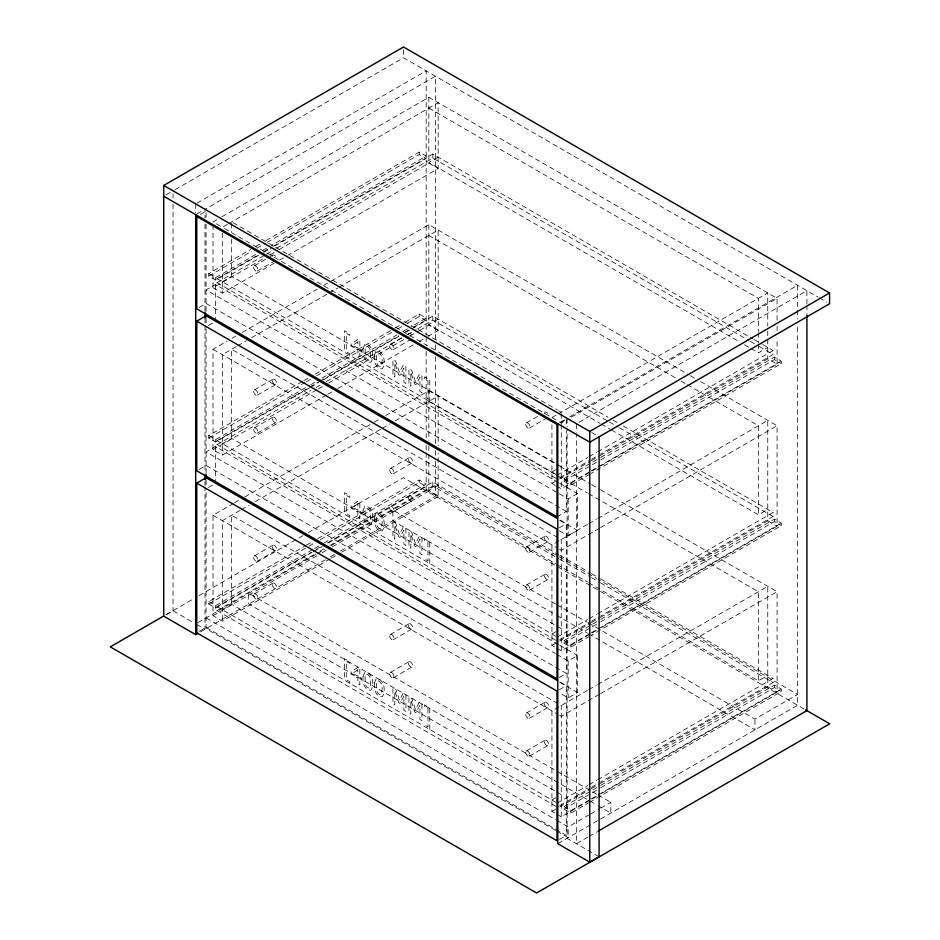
<?xml version="1.0" encoding="UTF-8"?>
<svg xmlns="http://www.w3.org/2000/svg" width="940" height="940" viewBox="0 0 940 940"><rect width="100%" height="100%" fill="white"/><g stroke="black" fill="none" stroke-linecap="round" stroke-linejoin="round"><path stroke-width="0.7" stroke-dasharray="4.7 3.53" d="M403.107 693.285L399.453 700.347L395.681 688.996M419.158 702.556L415.504 709.606L411.72 698.267M357.964 667.224L351.196 671.795L351.196 674.121L357.882 677.987L357.882 683.639L359.832 684.766L359.832 679.103L361.642 680.149L361.642 678.375L359.832 677.341L359.832 668.305M166.051 194.874L173.876 190.362M175.145 189.621L403.519 57.763L818.117 297.134M196.965 203.181L426.173 70.841L426.173 335.157M196.859 214.003L202.688 210.642M200.255 214.508L204.92 211.805M216.823 219.702L213.016 221.911L221.17 226.622M221.899 216.776L428.84 97.302L777.075 298.356L777.075 320.305M227.421 224.355L222.334 227.292L561.262 422.965L565.069 420.768M228.69 223.626L438.157 102.683L438.157 168.53L288.357 255.022M258.794 255.163L215.683 280.05L208.751 276.055L208.751 273.599L250.592 249.441M255.668 246.503L260.744 243.578M265.808 240.652L419.24 152.069L426.173 156.064L271.472 245.387M208.751 276.055L251.861 251.168M256.937 248.231L265.808 243.108M267.078 242.379L419.24 154.524L426.173 158.531L270.203 248.571M208.751 273.599L215.683 277.594L257.525 253.436M262.589 250.51L270.203 246.116M555.986 478.378L217.011 282.67L217.011 278.675L257.63 255.222M263.987 251.556L267.794 249.347M272.87 246.421L432.835 154.066L752.764 338.776M263.858 252.237L268.934 249.312M217.011 282.67L265.256 254.822M266.525 254.082L275.408 248.959M276.677 248.219L432.835 158.073L748.957 340.586M558.454 482.572L215.413 284.514L206.083 289.896L558.019 493.089M222.334 281.742L231.663 276.36L561.262 466.651L558.924 468.003M438.157 157.145L428.84 162.526L739.416 341.843M213.016 224.836L213.016 287.746L263.799 258.43M270.144 254.763L277.758 250.369M279.027 249.629L428.84 163.149L438.157 168.53M254.27 265.832L269.192 257.219M270.438 256.502L272.917 255.057M257.29 271.049L274.692 261.003M213.016 287.746L222.334 293.127L274.386 263.083M279.462 260.145L287.088 255.751M199.092 307.474L206.083 303.432L566.315 511.419L566.315 430.837M208.422 325.475L214.25 322.115M326.438 395.012L222.334 455.113L213.016 449.731L213.016 349.281L226.975 341.22M232.051 338.282L235.87 336.085M242.214 332.419L317.121 289.179M323.466 285.513L329.811 281.847M331.08 281.119L428.84 224.672L689.161 374.978M236.304 346.602L222.334 354.662L222.334 455.113M237.573 345.873L246.456 340.738M251.532 337.801L327.707 293.832M328.977 293.092L337.871 287.969M339.14 287.229L438.157 230.065L438.157 330.516L428.005 336.379M254.27 389.971L272.917 379.208M257.29 395.2L275.937 384.425M309.507 387.868L215.683 442.047L208.751 438.04L208.751 435.584L302.586 381.405M303.855 380.677L308.919 377.751M315.264 374.085L393.884 328.695M395.153 327.966L404.024 322.843M405.293 322.103L419.24 314.054L426.173 318.049L410.956 326.838M208.751 438.04L305.124 382.404M306.393 381.675L311.457 378.738M316.533 375.812L392.615 331.89M397.69 328.965L402.755 326.027M407.831 323.102L419.24 316.51L426.173 320.517L410.956 329.305M208.751 435.584L215.683 439.579L309.507 385.4M310.776 384.672L315.852 381.746M322.197 378.08L397.009 334.887M403.342 331.232L409.687 327.566M555.986 640.363L217.011 444.655L217.011 440.66L308.414 387.879M309.683 387.151L318.578 382.016M319.847 381.288L398.548 335.839M404.905 332.184L408.712 329.975M413.788 327.049L432.835 316.052L608.039 417.207M310.776 387.139L318.39 382.745M323.454 379.819L399.547 335.886M405.88 332.231L409.687 330.034M390.288 344.357L401.486 337.895M406.456 335.028L408.947 333.594M217.011 444.655L310.952 390.417M316.028 387.491L321.116 384.554M326.192 381.616L402.367 337.648M407.443 334.711L416.326 329.588M417.595 328.847L432.835 320.058L608.039 421.202M558.454 644.558L215.413 446.5L206.083 451.882L555.481 653.606M222.334 443.739L231.663 438.346L561.262 628.637L558.924 629.988M438.157 319.13L428.84 324.512L599.967 423.317M213.016 449.731L317.121 389.63M318.39 388.902L327.273 383.767M328.542 383.038L408.524 336.861M409.793 336.12L418.676 330.998M419.945 330.257L428.84 325.134L438.157 330.516M254.27 427.97L272.917 417.207M393.308 349.586L410.71 339.528M257.29 433.187L275.937 422.424M327.707 394.283L332.784 391.346M337.871 388.42L414.035 344.44M419.123 341.514L426.737 337.107M199.092 469.46L206.083 465.429L566.315 673.404L566.315 523.721L558.712 519.327M208.422 487.461L215.413 483.419M330.245 558.807L222.334 621.105L213.016 615.724L213.016 515.261L233.332 503.535M234.601 502.806L243.484 497.671M244.753 496.943L372.98 422.918M374.249 422.178L379.325 419.252M385.67 415.586L428.84 390.664L558.583 465.57M240.111 510.385L222.334 520.654L222.334 621.105M241.38 509.656L248.994 505.262M255.351 501.596L381.029 429.028M382.298 428.299L389.912 423.905M395 420.967L438.157 396.046L438.157 445.689M390.288 468.508L408.947 457.733M393.308 473.725L411.955 462.962M254.27 555.963L272.917 545.188M257.29 561.18L275.937 550.417M166.121 614.643L194.04 598.522M199.116 595.596L303.15 535.53M308.226 532.592L403.389 477.661L806.92 710.628M166.051 614.831L173.042 610.8L193.957 622.868M312.045 552.391L215.683 608.027L208.751 604.032L208.751 601.565L305.124 545.928M306.393 545.2L312.726 541.534M317.802 538.608L419.24 480.035L426.173 484.041L324.723 542.603M208.751 604.032L307.65 546.927M308.919 546.199L315.264 542.533M320.34 539.607L419.24 482.502L426.173 486.497L327.261 543.602M526.306 422.894L538.749 415.715M208.751 601.565L215.683 605.572L313.314 549.195M314.583 548.466L319.659 545.541M555.986 806.356L217.011 610.648L217.011 606.641L310.952 552.403M316.028 549.477L321.116 546.539M327.461 542.874L432.835 482.044L558.583 554.647M313.314 551.663L322.197 546.528M529.326 428.111L546.739 418.065M217.011 610.648L314.759 554.201M319.847 551.275L324.923 548.337M329.999 545.412L432.835 486.039L558.524 558.607M551.933 417.583L557.009 414.646M558.278 413.917L767.757 292.975L767.757 325.933M315.993 554.412L195.696 623.878L205.014 629.26L205.014 486.826M317.262 553.684L324.864 549.301M331.197 545.647L435.49 485.428L596.853 578.582M222.334 609.719L231.663 604.338L561.262 794.629L558.924 795.968M438.157 485.122L428.84 490.504L555.599 563.695M213.016 615.724L317.121 555.622M322.197 552.685L327.273 549.747M332.349 546.822L428.84 491.115L438.157 496.496L438.157 452.822M393.308 511.724L411.955 500.95M254.27 593.951L272.917 583.188M560.123 422.389L564.787 419.698M569.652 416.89L797.59 285.29L797.59 308.778M560.487 422.483L565.152 419.792M199.092 631.445L206.083 627.415L566.315 835.39L566.315 685.707L558.712 681.312M571.414 417.102L777.075 298.356M200.361 631.95L325.322 559.805M330.387 556.88L335.451 553.954M340.515 551.028L435.49 496.191L435.49 458.015M331.514 558.066L336.602 555.14M341.678 552.203L438.157 496.496M551.933 472.033L557.761 468.672M750.825 348.423L758.427 352.817L767.757 347.436M557.255 475.111L587.735 457.522M589.004 456.793L596.618 452.387M597.887 451.658L773.08 350.514L773.08 354.509L600.425 454.196M559.805 477.649L590.273 460.06M591.542 459.319L599.156 454.925M551.933 424.739L551.933 483.419L558.278 479.753M559.547 479.024L590.014 461.434M591.284 460.694L598.909 456.299M600.178 455.571L767.757 358.822L777.075 364.203L777.075 337.86M589.874 474.136L570.85 485.111L563.918 481.115L563.918 478.648L599.426 458.156M600.695 457.416L774.419 357.13L781.34 361.125L781.34 363.58L591.143 473.396M563.918 481.115L599.426 460.612M600.695 459.883L774.419 359.585L781.34 363.58M563.918 478.648L570.85 482.655L589.874 471.669M591.143 470.94L781.34 361.125M556.597 486.109L561.262 488.8L599.344 466.816M600.613 466.087L777.075 364.203M559.288 493.817L568.183 498.952L577.513 493.571L577.513 530.489L568.183 535.882L559.288 530.748M556.997 516.8L566.315 511.419M559.323 527.763L566.315 523.721M526.306 547.033L544.965 536.27M529.326 552.262L547.973 541.487M390.288 634.488L408.947 623.725M587.476 524.426L551.933 544.953L551.933 645.404L555.434 647.425M588.745 523.697L596.371 519.303M597.64 518.563L767.757 420.345L767.757 520.807L600.178 617.557M393.308 639.717L411.955 628.942M599.344 528.351L561.262 550.335L558.924 548.995M600.613 527.61L777.075 425.738L777.075 526.188L600.613 628.073M526.306 585.033L544.965 574.258M529.326 590.25L547.973 579.486M390.288 672.488L408.947 661.713M393.308 677.705L411.955 666.942M551.933 634.018L557.761 630.658M611.376 429.909L758.427 514.803L767.757 509.421M557.255 637.097L587.735 619.507M589.004 618.779L596.618 614.372M597.887 613.644L773.08 512.5L773.08 516.495L600.425 616.182M559.805 639.635L590.273 622.045M591.542 621.305L599.156 616.91M551.933 645.404L558.278 641.738M559.547 641.01L590.014 623.42M591.284 622.68L598.909 618.285M589.874 636.121L570.85 647.096L563.918 643.101L563.918 640.634L599.426 620.141M600.695 619.401L774.419 519.115L781.34 523.11L781.34 525.577L591.143 635.381M563.918 643.101L599.426 622.597M600.695 621.869L774.419 521.571L781.34 525.577M563.918 640.634L570.85 644.64L589.874 633.654M591.143 632.925L781.34 523.11M556.597 648.095L561.262 650.786L599.344 628.801M556.75 654.346L568.183 660.938L577.513 655.556L577.513 692.475L568.183 697.868L559.288 692.733M559.323 677.446L566.315 673.404M559.323 689.749L566.315 685.707M526.306 713.025L544.965 702.25M529.326 718.242L547.973 707.479M587.476 690.418L551.933 710.934L551.933 811.396L555.434 813.417M588.745 689.678L596.371 685.284M597.64 684.555L767.757 586.337L767.757 686.788L600.178 783.537M599.344 694.331L561.262 716.327L558.924 714.976M600.613 693.602L777.075 591.718L777.075 692.169L600.613 794.053M526.306 751.013L544.965 740.25M529.326 756.242L547.973 745.467M551.933 800.011L557.761 796.638M588.558 582.718L758.427 680.795L767.757 675.402M557.255 803.089L587.735 785.499M589.004 784.759L596.618 780.365M597.887 779.636L773.08 678.48L773.08 682.487L600.425 782.162M559.805 805.615L590.273 788.025M591.542 787.297L599.156 782.903M551.933 811.396L558.278 807.73M559.547 806.99L590.014 789.4M591.284 788.672L598.909 784.277M589.874 802.102L570.85 813.088L563.918 809.082L563.918 806.626L599.426 786.122M600.695 785.394L774.419 685.096L781.34 689.102L781.34 691.558L591.143 801.374M563.918 809.082L599.426 788.59M600.695 787.849L774.419 687.563L781.34 691.558M563.918 806.626L570.85 810.621L589.874 799.646M591.143 798.906L781.34 689.102M556.597 814.087L561.262 816.778L599.344 794.793M556.75 820.326L568.183 826.93L589.498 814.627M590.755 813.899L599.532 808.835M600.789 808.106L610.812 802.314L610.812 813.088L598.11 805.745M588.522 622.997L754.961 719.088L797.59 694.484L598.122 579.322M559.323 839.432L566.315 835.39M557.796 843.697L797.59 705.247L797.59 324.935M587.841 837.117L576.443 843.697L576.443 434.01M589.11 836.389L596.712 831.994M819.398 297.874L827.024 302.281M428.84 108.077L758.427 298.356L758.427 331.327M753.809 339.387L761.659 343.911M762.681 344.51L773.08 350.514M750.226 341.314L757.852 345.709M759.12 346.449L773.08 354.509M744.48 344.769L749.556 347.694M690.43 375.706L695.494 378.632M700.57 381.558L777.075 425.738M428.84 235.447L676.025 378.162M681.101 381.088L686.165 384.014M687.434 384.754L758.427 425.738L758.427 514.803M613.103 420.133L618.191 423.071M623.243 425.985L773.08 512.5M609.308 421.943L618.191 427.065M619.46 427.806L773.08 516.495M601.236 424.046L610.107 429.169M767.757 520.807L777.075 526.188M232.932 222.639L525.765 391.698M527.035 392.438L557.455 410.005M558.724 410.733L561.262 412.19M591.718 432.553L597.864 436.101M559.852 466.311L590.285 483.877M591.542 484.605L599.156 489M600.425 489.728L777.075 591.718M217.011 278.675L555.986 474.383M428.84 401.427L555.599 474.618M556.868 475.346L587.288 492.913M588.558 493.653L758.427 591.718L758.427 680.795M559.723 483.301L577.513 493.571M551.933 483.419L555.434 485.44M559.723 520.22L577.513 530.489M213.016 349.281L557.761 548.314M559.793 555.34L590.285 572.942M591.53 573.659L599.156 578.065M600.413 578.793L773.08 678.48M559.793 559.335L590.261 576.925M591.53 577.665L599.144 582.06M600.413 582.8L773.08 682.487M556.868 564.423L587.288 581.989M767.757 686.788L777.075 692.169M555.493 603.927L392.861 510.032L392.861 520.807L555.493 614.701M556.762 604.667L587.253 622.268M556.762 615.43L587.253 633.031M588.522 633.772L754.961 729.863L754.961 719.088M217.011 440.66L555.986 636.368M559.723 645.286L577.513 655.556M559.723 682.205L577.513 692.475M213.016 515.261L557.761 714.306M596.841 794.253L248.712 593.258L248.712 604.032L596.841 805.016M598.11 794.982L610.812 802.314M217.011 606.641L555.986 802.349M206.083 617.874L555.481 819.598M555.481 830.361L206.083 628.637L206.083 490.939M556.75 831.101L568.183 837.693L568.183 826.93M599.097 856.775L567.114 838.316L567.114 428.628M806.92 303.879L806.92 290.671L576.443 423.728L576.443 432.541M806.92 305.347L806.92 315.629M797.59 310.247L797.59 319.06M777.075 326.156L777.075 332.008M774.419 357.13L774.419 359.585M774.419 519.115L774.419 521.571M774.419 685.096L774.419 687.563M767.757 331.021L767.757 358.822M758.427 332.748L758.427 342.783M758.427 344.216L758.427 352.817M570.85 482.655L570.85 485.111M570.85 644.64L570.85 647.096M570.85 810.621L570.85 813.088M568.183 498.952L568.183 535.882M568.183 660.938L568.183 697.868M567.114 418.347L567.114 427.16M566.315 419.123L566.315 424.974M561.262 413.623L561.262 423.658M561.262 424.422L561.262 488.8M561.262 650.786L561.262 539.572L231.663 349.281L231.663 438.346M561.262 816.778L561.262 705.552L231.663 515.261L231.663 604.338M435.49 339.07L435.49 76.222L205.014 209.291L205.014 218.104M435.49 344.945L435.49 350.82M435.49 356.695L435.49 444.796M435.49 450.671L435.49 456.546M432.835 154.066L432.835 158.073M432.835 316.052L432.835 320.058M432.835 482.044L432.835 486.039M429.768 401.509L429.768 379.971L424.481 376.916L424.481 378.491L427.982 380.524L427.982 398.901L424.481 396.868L424.481 398.454M429.768 563.495L429.768 541.957L424.481 538.902L424.481 540.488L427.982 542.509L427.982 560.886L424.481 558.854L424.481 560.44M429.768 729.475L429.768 707.938L424.481 704.883L424.481 706.469L427.982 708.49L427.982 726.867L424.481 724.846L424.481 726.42M428.84 97.302L428.84 163.149M428.84 224.672L428.84 325.134M428.84 390.664L428.84 440.167M428.84 445.983L428.84 452.539M428.84 453.997L428.84 491.115M426.173 336.626L426.173 345.438M426.173 351.313L426.173 437.946M426.173 445.29L426.173 451.165M426.173 452.634L426.173 490.809M421.943 704.166L421.943 720.627L419.933 719.464L419.933 705.282L415.985 712.661L414.775 711.956L410.851 700.042L410.851 714.224L408.971 713.143L408.971 696.681M419.24 152.069L419.24 154.524M419.24 314.054L419.24 316.51M419.24 480.035L419.24 482.502M405.904 694.907L405.904 711.368L403.895 710.205L403.895 696.023L399.947 703.39L398.724 702.685L394.812 690.783L394.812 704.965L392.932 703.872L392.932 687.41M403.519 49.691L403.519 57.763M349.786 355.332L349.786 353.745L346.284 351.724L346.284 333.348L349.786 335.38L349.786 333.794L344.498 330.739L344.498 352.277M349.786 517.317L349.786 515.731L346.284 513.71L346.284 495.333L349.786 497.366L349.786 495.78L344.498 492.724L344.498 514.262M349.786 683.309L349.786 681.723L346.284 679.702L346.284 661.325L349.786 663.346L349.786 661.772L344.498 658.717L344.498 680.255M231.663 223.344L231.663 231.933M231.663 239.101L231.663 276.36M222.334 233.143L222.334 293.127M215.683 277.594L215.683 280.05M215.683 439.579L215.683 442.047M215.683 605.572L215.683 608.027M215.413 284.514L215.413 320.011M215.413 446.5L215.413 482.009M206.083 212.605L206.083 218.468M206.083 224.319L206.083 311.199M206.083 318.296L206.083 327.484M206.083 328.953L206.083 473.184M206.083 480.281L206.083 489.47M205.014 223.979L205.014 312.08M205.014 317.955L205.014 323.83M205.014 325.299L205.014 473.607M205.014 480.951L205.014 485.357M195.696 203.91L195.696 212.722M173.042 193.769L173.042 198.175M173.042 204.05L173.042 610.8M544.342 413.506A3.02 1.739 60 0 1 546.469 412.272A3.02 1.739 60 0 1 548.596 415.962M408.312 334.969A3.02 1.739 60 0 1 410.733 333.923A3.02 1.739 60 0 1 412.507 338.024M272.295 256.444A3.02 1.739 60 0 1 274.151 255.069A3.02 1.739 60 0 1 276.489 258.23M363.075 348.376C362.394 353.675 364.074 362.488 370.818 362.311C374.813 357.012 372.921 344.275 364.861 344.064L363.075 348.376M363.075 510.361C362.394 515.672 364.074 524.473 370.818 524.297C374.813 518.998 372.921 506.261 364.861 506.049L363.075 510.361M374.437 354.932C373.768 360.243 375.448 369.056 382.192 368.88C386.176 363.569 384.296 350.843 376.223 350.62L374.437 354.932M363.075 676.342C362.394 681.653 364.074 690.465 370.818 690.289C374.813 684.978 372.921 672.253 364.861 672.03L363.075 676.342M374.437 516.918C373.768 522.229 375.448 531.041 382.192 530.865C386.176 525.554 384.296 512.829 376.223 512.606L374.437 516.918M374.437 682.91C373.768 688.221 375.448 697.022 382.192 696.846C386.176 691.546 384.296 678.809 376.223 678.598L374.437 682.91M365.178 348.764C365.084 352.5 364.18 359.374 369.22 360.302L369.714 360.032C371.171 355.861 371.958 347.541 366.447 346.085L365.178 348.764M365.178 510.749C365.084 514.486 364.18 521.359 369.22 522.288L369.714 522.017C371.171 517.846 371.958 509.527 366.447 508.07L365.178 510.749M376.541 355.332C376.458 359.068 375.554 365.942 380.594 366.859L381.076 366.6C382.545 362.429 383.32 354.098 377.821 352.641L376.541 355.332M365.178 676.741C365.084 680.478 364.18 687.352 369.22 688.268L369.714 688.01C371.171 683.838 371.958 675.508 366.447 674.05L365.178 676.741M376.541 517.317C376.458 521.054 375.554 527.928 380.594 528.844L381.076 528.586C382.545 524.414 383.32 516.084 377.821 514.627L376.541 517.317M376.541 683.298C376.458 687.034 375.554 693.908 380.594 694.836L381.076 694.566C382.545 690.395 383.32 682.076 377.821 680.619L376.541 683.298M403.107 365.319L399.453 372.381L395.681 361.031L392.932 359.444L392.932 375.906L394.812 376.987L394.812 362.805L398.724 374.719L399.947 375.424L403.895 368.045L403.895 382.228L405.904 383.391L405.904 366.929L403.107 365.319M419.158 374.578L415.504 381.64L411.72 370.289L408.971 368.703L408.971 385.165L410.851 386.258L410.851 372.064L414.775 383.978L415.985 384.683L419.933 377.304L419.933 391.498L421.943 392.662L421.943 376.2L419.158 374.578M403.107 527.305L399.453 534.366L395.681 523.016L392.932 521.43L392.932 537.891L394.812 538.972L394.812 524.79L398.724 536.705L399.947 537.41L403.895 530.031L403.895 544.213L405.904 545.376L405.904 528.914L403.107 527.305M419.158 536.564L415.504 543.626L411.72 532.275L408.971 530.689L408.971 547.151L410.851 548.243L410.851 534.049L414.775 545.964L415.985 546.669L419.933 539.302L419.933 553.484L421.943 554.647L421.943 538.185L419.158 536.564M357.882 341.808L352.782 345.297L357.882 348.235L357.882 341.808M357.882 503.793L352.782 507.283L357.882 510.232L357.882 503.793M357.882 669.774L352.782 673.263L357.882 676.212L357.882 669.774M357.964 339.258L351.196 343.829L351.196 346.143L357.882 350.009L357.882 355.673L359.832 356.801L359.832 351.137L361.642 352.171L361.642 350.409L359.832 349.363L359.832 340.339L357.964 339.258M357.964 501.243L351.196 505.814L351.196 508.129L357.882 511.995L357.882 517.658L359.832 518.786L359.832 513.123L361.642 514.157L361.642 512.394L359.832 511.348L359.832 502.324L357.964 501.243M525.683 424.269A3.02 1.739 60 0 0 528.879 428.252A3.02 1.739 60 0 0 528.879 423.987A3.02 1.739 60 0 0 525.683 424.269M389.665 345.744A3.02 1.739 60 0 0 392.861 349.715A3.02 1.739 60 0 0 392.861 345.45A3.02 1.739 60 0 0 389.665 345.744M253.647 267.207A3.02 1.739 60 0 0 256.843 271.19A3.02 1.739 60 0 0 256.843 266.925A3.02 1.739 60 0 0 253.647 267.207M525.683 548.42A3.02 1.739 60 0 0 528.879 552.391A3.02 1.739 60 0 0 528.879 548.126A3.02 1.739 60 0 0 525.683 548.42M544.342 537.645A3.02 1.739 60 0 0 547.538 541.628A3.02 1.739 60 0 0 547.538 537.363A3.02 1.739 60 0 0 544.342 537.645M525.683 586.407A3.02 1.739 60 0 0 528.879 590.39A3.02 1.739 60 0 0 528.879 586.125A3.02 1.739 60 0 0 525.683 586.407M544.342 575.644A3.02 1.739 60 0 0 547.538 579.616A3.02 1.739 60 0 0 547.538 575.362A3.02 1.739 60 0 0 544.342 575.644M389.665 469.882A3.02 1.739 60 0 0 392.861 473.866A3.02 1.739 60 0 0 392.861 469.601A3.02 1.739 60 0 0 389.665 469.882M408.312 459.12A3.02 1.739 60 0 0 411.52 463.091A3.02 1.739 60 0 0 411.52 458.826A3.02 1.739 60 0 0 408.312 459.12M389.665 507.882A3.02 1.739 60 0 0 392.861 511.853A3.02 1.739 60 0 0 392.861 507.6A3.02 1.739 60 0 0 389.665 507.882M408.312 497.107A3.02 1.739 60 0 0 411.52 501.091A3.02 1.739 60 0 0 411.52 496.825A3.02 1.739 60 0 0 408.312 497.107M253.647 391.357A3.02 1.739 60 0 0 256.843 395.329A3.02 1.739 60 0 0 256.843 391.064A3.02 1.739 60 0 0 253.647 391.357M272.295 380.582A3.02 1.739 60 0 0 275.49 384.566A3.02 1.739 60 0 0 275.49 380.301A3.02 1.739 60 0 0 272.295 380.582M253.647 429.345A3.02 1.739 60 0 0 256.843 433.328A3.02 1.739 60 0 0 256.843 429.063A3.02 1.739 60 0 0 253.647 429.345M272.295 418.582A3.02 1.739 60 0 0 275.49 422.565A3.02 1.739 60 0 0 275.49 418.3A3.02 1.739 60 0 0 272.295 418.582M525.683 714.4A3.02 1.739 60 0 0 528.879 718.383A3.02 1.739 60 0 0 528.879 714.118A3.02 1.739 60 0 0 525.683 714.4M544.342 703.637A3.02 1.739 60 0 0 547.538 707.609A3.02 1.739 60 0 0 547.538 703.343A3.02 1.739 60 0 0 544.342 703.637M525.683 752.4A3.02 1.739 60 0 0 528.879 756.371A3.02 1.739 60 0 0 528.879 752.118A3.02 1.739 60 0 0 525.683 752.4M544.342 741.625A3.02 1.739 60 0 0 547.538 745.608A3.02 1.739 60 0 0 547.538 741.343A3.02 1.739 60 0 0 544.342 741.625M389.665 635.875A3.02 1.739 60 0 0 392.861 639.846A3.02 1.739 60 0 0 392.861 635.581A3.02 1.739 60 0 0 389.665 635.875M408.312 625.1A3.02 1.739 60 0 0 411.52 629.083A3.02 1.739 60 0 0 411.52 624.818A3.02 1.739 60 0 0 408.312 625.1M389.665 673.863A3.02 1.739 60 0 0 392.861 677.846A3.02 1.739 60 0 0 392.861 673.581A3.02 1.739 60 0 0 389.665 673.863M408.312 663.1A3.02 1.739 60 0 0 411.52 667.071A3.02 1.739 60 0 0 411.52 662.817A3.02 1.739 60 0 0 408.312 663.1M253.647 557.338A3.02 1.739 60 0 0 256.843 561.321A3.02 1.739 60 0 0 256.843 557.056A3.02 1.739 60 0 0 253.647 557.338M272.295 546.575A3.02 1.739 60 0 0 275.49 550.546A3.02 1.739 60 0 0 275.49 546.281A3.02 1.739 60 0 0 272.295 546.575M253.647 595.337A3.02 1.739 60 0 0 256.843 599.309A3.02 1.739 60 0 0 256.843 595.055A3.02 1.739 60 0 0 253.647 595.337M272.295 584.562A3.02 1.739 60 0 0 275.49 588.546A3.02 1.739 60 0 0 275.49 584.28A3.02 1.739 60 0 0 272.295 584.562"/><path stroke-width="1.41" d="M198.023 633.29L195.696 634.641L163.725 616.182L163.725 185.45L403.519 47L829.573 292.975L829.573 303.749L589.768 442.188L163.725 196.213M196.766 321.127L556.997 529.103L556.997 678.786L196.766 470.811L196.766 321.127L206.083 315.746L557.444 518.598M196.766 483.113L556.997 691.1L556.997 840.771L196.766 632.796L196.766 483.113L206.083 477.731L557.444 680.584M163.584 616.1L110.297 646.873L536.611 893L829.703 723.788L805.592 709.865M163.725 185.45L589.768 431.425L829.573 292.975M597.969 831.266L806.92 710.628L806.92 315.629M557.796 423.728L557.796 843.697L589.768 862.156L599.097 856.775L599.097 436.806M589.768 431.425L589.768 862.156M206.083 314.042L206.083 316.886M206.083 474.606L206.083 478.871M205.014 312.08L205.014 317.955M205.014 475.076L205.014 479.482M195.696 214.672L195.696 634.641M556.997 424.504L196.766 216.517L196.766 308.825L556.997 516.8L556.997 424.504"/></g></svg>
